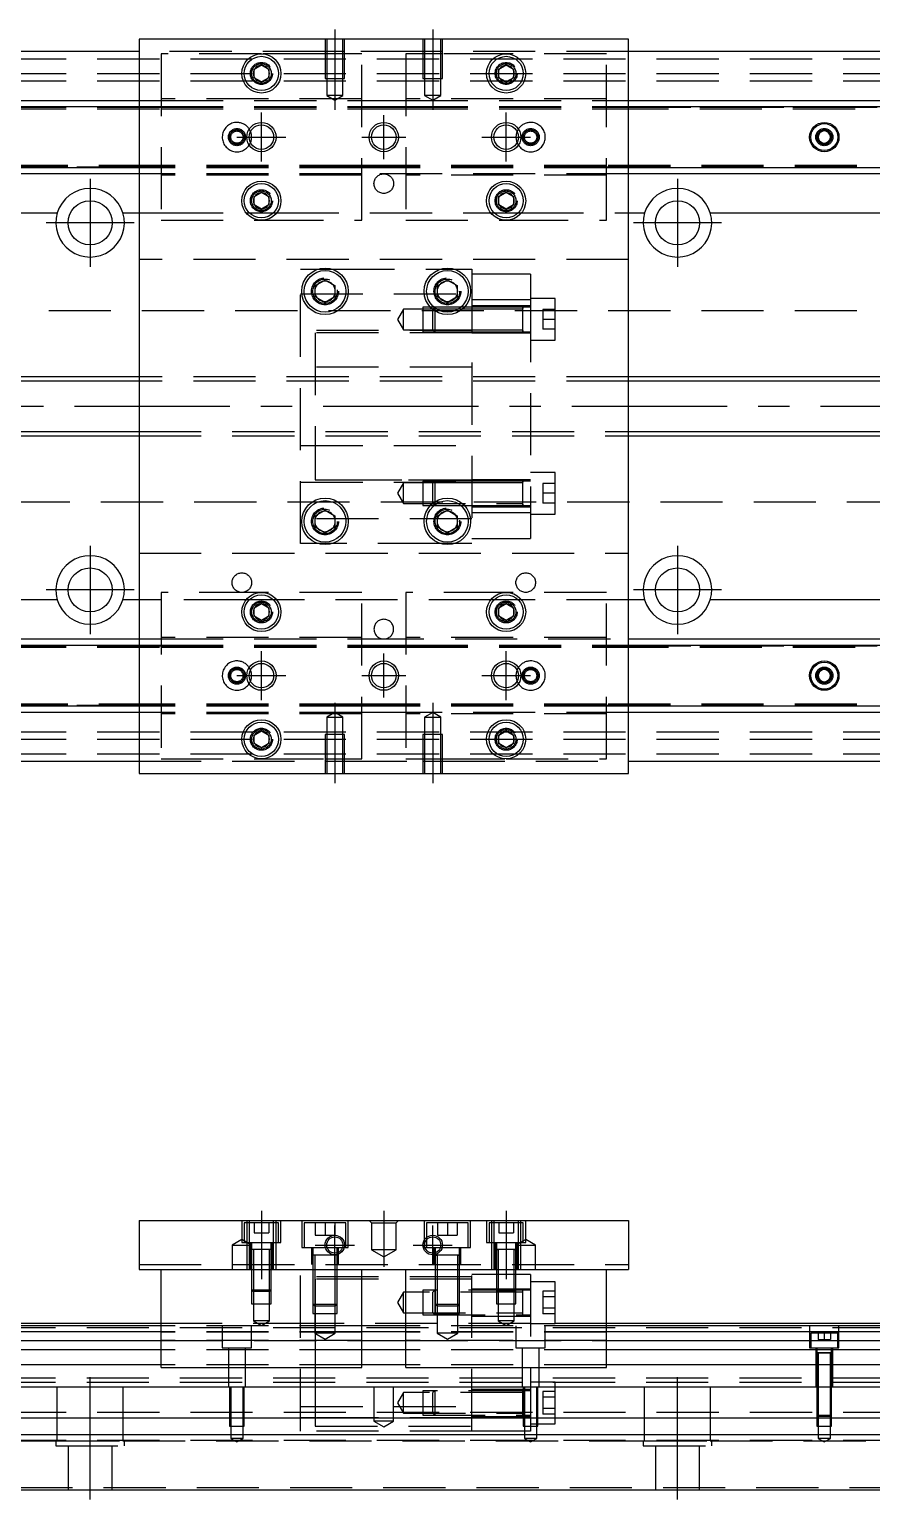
# Model space of a CAD drawing. Extents: x -10 to 656, y -262 to 77.
# Drawn here: x 157.6 to 329.7, y -223.3 to 77 of the extents above; entities that cross this region are included whole.
import ezdxf

# ---------------------------------------------------------------- set-up
doc = ezdxf.new("R2010")
doc.units = 0
doc.linetypes.add('CENTER', pattern=[50.8, 31.75, -6.35, 6.35, -6.35])
doc.linetypes.add('DASHED', pattern=[19.05, 12.7, -6.35])
doc.layers.get('0').update_dxf_attribs({"linetype": 'CONTINUOUS'})
doc.layers.add('CENTER', color=1, linetype='CENTER')

msp = doc.modelspace()

# ---------------------------------------------------------------- linework, layer by layer
at = {"color": 7, "linetype": 'CONTINUOUS'}
for p, q in [((180, 72.5), (0, 72.5)), ((280, 75), (180, 75)), ((180, 75), (180, -75)), ((280, -75), (280, 75)), ((460, 72.5), (280, 72.5)), ((203.5, 68.866026), (205, 69.73205)), ((205, 69.73205), (206.5, 68.866026)), ((253.5, 68.866026), (255, 69.73205)), ((255, 69.73205), (256.5, 68.866026)), ((203.5, 67.133974), (203.5, 68.866026)), ((205, 66.26795), (203.5, 67.133974)), ((206.5, 67.133974), (205, 66.26795)), ((206.5, 68.866026), (206.5, 67.133974)), ((253.5, 67.133974), (253.5, 68.866026)), ((255, 66.26795), (253.5, 67.133974)), ((256.5, 67.133974), (255, 66.26795)), ((256.5, 68.866026), (256.5, 67.133974)), ((0, 62.5), (180, 62.5)), ((0, 61.247728), (180, 61.247728)), ((280, 62.5), (460, 62.5)), ((280, 61.247728), (460, 61.247728)), ((318.75, 55.721688), (320, 56.443376)), ((318.75, 54.278312), (318.75, 55.721688)), ((320, 53.556624), (318.75, 54.278312)), ((320, 56.443376), (321.25, 55.721688)), ((321.25, 54.278312), (320, 53.556624)), ((321.25, 55.721688), (321.25, 54.278312)), ((180, 48.752272), (0, 48.752272)), ((460, 48.752272), (280, 48.752272)), ((180, 47.5), (0, 47.5)), ((460, 47.5), (280, 47.5)), ((203.5, 42.866026), (205, 43.73205)), ((203.5, 41.133974), (203.5, 42.866026)), ((205, 43.73205), (206.5, 42.866026)), ((206.5, 42.866026), (206.5, 41.133974)), ((253.5, 42.866026), (255, 43.73205)), ((253.5, 41.133974), (253.5, 42.866026)), ((255, 43.73205), (256.5, 42.866026)), ((256.5, 42.866026), (256.5, 41.133974)), ((56.708204, 39.5), (163.291796, 39.5)), ((176.708204, 39.5), (180, 39.5)), ((205, 40.26795), (203.5, 41.133974)), ((206.5, 41.133974), (205, 40.26795)), ((255, 40.26795), (253.5, 41.133974)), ((256.5, 41.133974), (255, 40.26795)), ((280, 39.5), (283.291796, 39.5)), ((296.708204, 39.5), (403.291796, 39.5)), ((216, 24.6547), (218, 25.809402)), ((216, 22.3453), (216, 24.6547)), ((218, 25.809402), (220, 24.6547)), ((220, 24.6547), (220, 22.3453)), ((241, 24.6547), (243, 25.809402)), ((241, 22.3453), (241, 24.6547)), ((243, 25.809402), (245, 24.6547)), ((245, 24.6547), (245, 22.3453)), ((218, 21.190598), (216, 22.3453)), ((220, 22.3453), (218, 21.190598)), ((243, 21.190598), (241, 22.3453)), ((245, 22.3453), (243, 21.190598)), ((180, 6), (60.5, 6)), ((410, 6), (280, 6)), ((60.5, -6), (180, -6)), ((280, -6), (410, -6)), ((216, -22.3453), (218, -21.190598)), ((216, -24.6547), (216, -22.3453)), ((218, -21.190598), (220, -22.3453)), ((220, -22.3453), (220, -24.6547)), ((241, -22.3453), (243, -21.190598)), ((241, -24.6547), (241, -22.3453)), ((243, -21.190598), (245, -22.3453)), ((245, -22.3453), (245, -24.6547)), ((218, -25.809402), (216, -24.6547)), ((220, -24.6547), (218, -25.809402)), ((243, -25.809402), (241, -24.6547)), ((245, -24.6547), (243, -25.809402)), ((163.291796, -39.5), (56.708204, -39.5)), ((180, -39.5), (176.708204, -39.5)), ((203.5, -41.133974), (205, -40.26795)), ((203.5, -42.866026), (203.5, -41.133974)), ((205, -40.26795), (206.5, -41.133974)), ((206.5, -41.133974), (206.5, -42.866026)), ((253.5, -41.133974), (255, -40.26795)), ((253.5, -42.866026), (253.5, -41.133974)), ((255, -40.26795), (256.5, -41.133974)), ((256.5, -41.133974), (256.5, -42.866026)), ((283.291796, -39.5), (280, -39.5)), ((403.291796, -39.5), (296.708204, -39.5)), ((205, -43.73205), (203.5, -42.866026)), ((206.5, -42.866026), (205, -43.73205)), ((255, -43.73205), (253.5, -42.866026)), ((256.5, -42.866026), (255, -43.73205)), ((0, -47.5), (180, -47.5)), ((280, -47.5), (460, -47.5)), ((0, -48.752272), (180, -48.752272)), ((280, -48.752272), (460, -48.752272)), ((318.75, -54.278312), (320, -53.556624)), ((320, -53.556624), (321.25, -54.278312)), ((318.75, -55.721688), (318.75, -54.278312)), ((320, -56.443376), (318.75, -55.721688)), ((321.25, -55.721688), (320, -56.443376)), ((321.25, -54.278312), (321.25, -55.721688)), ((180, -61.247728), (0, -61.247728)), ((180, -62.5), (0, -62.5)), ((460, -61.247728), (280, -61.247728)), ((460, -62.5), (280, -62.5)), ((203.5, -67.133974), (205, -66.26795)), ((203.5, -68.866026), (203.5, -67.133974)), ((205, -69.73205), (203.5, -68.866026)), ((205, -66.26795), (206.5, -67.133974)), ((206.5, -68.866026), (205, -69.73205)), ((206.5, -67.133974), (206.5, -68.866026)), ((253.5, -67.133974), (255, -66.26795)), ((253.5, -68.866026), (253.5, -67.133974)), ((255, -69.73205), (253.5, -68.866026)), ((255, -66.26795), (256.5, -67.133974)), ((256.5, -68.866026), (255, -69.73205)), ((256.5, -67.133974), (256.5, -68.866026)), ((0, -72.5), (180, -72.5)), ((180, -75), (280, -75)), ((280, -72.5), (460, -72.5)), ((180, -166.31), (180, -176.31)), ((180, -166.31), (280, -166.31)), ((280, -166.31), (280, -176.31)), ((180, -176.31), (280, -176.31)), ((184.5, -196.31), (184.5, -176.31)), ((225.5, -196.31), (225.5, -176.31)), ((234.5, -196.31), (234.5, -176.31)), ((275.5, -196.31), (275.5, -176.31)), ((184.5, -187.81), (0, -187.81)), ((184.5, -189.062272), (0, -189.062272)), ((184.5, -187.31), (60.5, -187.31)), ((234.5, -187.81), (225.5, -187.81)), ((234.5, -189.062272), (225.5, -189.062272)), ((410.005, -187.31), (275.5, -187.31)), ((460, -187.81), (275.5, -187.81)), ((460, -189.062272), (275.5, -189.062272)), ((0, -190.83668), (184.5, -190.83668)), ((225.5, -190.83668), (234.5, -190.83668)), ((275.5, -190.83668), (460, -190.83668)), ((184.5, -192.733076), (0, -192.733076)), ((234.5, -192.733076), (225.5, -192.733076)), ((460, -192.733076), (275.5, -192.733076)), ((184.5, -195.787372), (0, -195.787372)), ((184.5, -196.31), (225.5, -196.31)), ((234.5, -195.787372), (225.5, -195.787372)), ((234.5, -196.31), (275.5, -196.31)), ((460, -195.787372), (275.5, -195.787372)), ((0, -200.31), (460, -200.31)), ((0, -206.61), (460, -206.61)), ((0, -210.01), (460, -210.01)), ((0, -221.31), (460, -221.31))]:
    msp.add_line(p, q, dxfattribs=at)
at = {"color": 3, "linetype": 'DASHED'}
for p, q in [((218.000006, 72.5), (180, 72.5)), ((218.000006, 75), (218.000006, 67)), ((221.999994, 72.5), (218.000006, 72.5)), ((218.35, 75), (218.35, 67)), ((221.65, 67), (221.65, 75)), ((221.999994, 67), (221.999994, 75)), ((238.000006, 72.5), (221.999994, 72.5)), ((238.000006, 75), (238.000006, 67)), ((241.999994, 72.5), (238.000006, 72.5)), ((238.35, 75), (238.35, 67)), ((241.65, 67), (241.65, 75)), ((241.999994, 67), (241.999994, 75)), ((280, 72.5), (241.999994, 72.5)), ((0, 71), (460, 71)), ((205, 72), (184.5, 72)), ((184.5, 72), (184.5, 38)), ((218.000006, 72), (205, 72)), ((221.999994, 72), (218.000006, 72)), ((225.5, 72), (221.999994, 72)), ((225.5, 38), (225.5, 72)), ((238.000006, 72), (234.5, 72)), ((234.5, 72), (234.5, 38)), ((241.999994, 72), (238.000006, 72)), ((255, 72), (241.999994, 72)), ((275.5, 72), (255, 72)), ((275.5, 38), (275.5, 72)), ((0, 68), (460, 68)), ((0, 66.5), (460, 66.5)), ((206.973226, 68.326156), (207, 68)), ((218.000006, 67), (221.999994, 67)), ((218.35, 67), (218.35, 63.5)), ((221.65, 63.5), (221.65, 67)), ((238.000006, 67), (241.999994, 67)), ((238.35, 67), (238.35, 63.5)), ((241.65, 63.5), (241.65, 67)), ((253, 68), (253.023172, 68.30356)), ((221.65, 63.5), (218.35, 63.5)), ((218.35, 63.5), (220, 62.547372)), ((220, 62.547372), (221.65, 63.5)), ((241.65, 63.5), (238.35, 63.5)), ((238.35, 63.5), (240, 62.547372)), ((240, 62.547372), (241.65, 63.5)), ((0, 61.1147), (180, 61.1147)), ((0, 61.1), (184.5, 61.1)), ((0, 60.8), (184.5, 60.8)), ((180, 62.5), (184.5, 62.5)), ((180, 61.247728), (184.5, 61.247728)), ((180, 61.1147), (184.5, 61.1147)), ((225.5, 62.8), (184.5, 62.8)), ((184.5, 62.5), (225.5, 62.5)), ((184.5, 61.247728), (225.5, 61.247728)), ((184.5, 61.1147), (225.5, 61.1147)), ((184.5, 61.1), (225.5, 61.1)), ((184.5, 60.8), (225.5, 60.8)), ((225.5, 62.5), (234.5, 62.5)), ((225.5, 61.247728), (234.5, 61.247728)), ((225.5, 61.1147), (234.5, 61.1147)), ((225.5, 61.1), (234.5, 61.1)), ((225.5, 60.8), (234.5, 60.8)), ((275.5, 62.8), (234.5, 62.8)), ((234.5, 62.5), (280, 62.5)), ((234.5, 61.247728), (275.5, 61.247728)), ((234.5, 61.1147), (275.5, 61.1147)), ((234.5, 61.1), (275.5, 61.1)), ((234.5, 60.8), (275.5, 60.8)), ((275.5, 61.247728), (280, 61.247728)), ((275.5, 61.1147), (280, 61.1147)), ((275.5, 61.1), (460, 61.1)), ((275.5, 60.8), (460, 60.8)), ((280, 61.1147), (460, 61.1147)), ((321.477374, 55.25955), (321.5, 55)), ((184.5, 49.2), (0, 49.2)), ((184.5, 48.9), (0, 48.9)), ((180, 48.8853), (0, 48.8853)), ((184.5, 48.8853), (180, 48.8853)), ((184.5, 48.752272), (180, 48.752272)), ((225.5, 49.2), (184.5, 49.2)), ((225.5, 48.9), (184.5, 48.9)), ((225.5, 48.8853), (184.5, 48.8853)), ((225.5, 48.752272), (184.5, 48.752272)), ((234.5, 49.2), (225.5, 49.2)), ((234.5, 48.9), (225.5, 48.9)), ((234.5, 48.8853), (225.5, 48.8853)), ((234.5, 48.752272), (225.5, 48.752272)), ((275.5, 49.2), (234.5, 49.2)), ((275.5, 48.9), (234.5, 48.9)), ((275.5, 48.8853), (234.5, 48.8853)), ((275.5, 48.752272), (234.5, 48.752272)), ((460, 49.2), (275.5, 49.2)), ((460, 48.9), (275.5, 48.9)), ((280, 48.8853), (275.5, 48.8853)), ((280, 48.752272), (275.5, 48.752272)), ((460, 48.8853), (280, 48.8853)), ((184.5, 47.5), (180, 47.5)), ((225.5, 47.5), (184.5, 47.5)), ((225.5, 47.2), (184.5, 47.2)), ((280, 47.5), (225.5, 47.5)), ((275.5, 47.2), (234.5, 47.2)), ((203, 42), (203.030168, 42.346066)), ((253, 42), (253.030168, 42.346066)), ((180, 39.5), (184.5, 39.5)), ((184.5, 39.5), (201.877502, 39.5)), ((201.877502, 39.5), (202.55051, 39.5)), ((202.55051, 39.5), (207.44949, 39.5)), ((207.44949, 39.5), (208.122498, 39.5)), ((208.122498, 39.5), (251.877502, 39.5)), ((251.877502, 39.5), (252.55051, 39.5)), ((252.55051, 39.5), (257.44949, 39.5)), ((257.44949, 39.5), (258.122498, 39.5)), ((258.122498, 39.5), (280, 39.5)), ((184.5, 38), (205, 38)), ((205, 38), (225.5, 38)), ((234.5, 38), (255, 38)), ((255, 38), (275.5, 38)), ((280, 30), (180, 30)), ((213, 28), (216.47931, 28)), ((213, -28), (213, 28)), ((216.47931, 28), (219.52069, 28)), ((219.52069, 28), (241.47931, 28)), ((241.47931, 28), (244.52069, 28)), ((244.52069, 28), (248, 28)), ((248, 28), (248, -28)), ((260, 27), (248, 27)), ((260, 27), (260, 21.748564)), ((213, 23), (248, 23)), ((220.483582, 23.786038), (220.5, 23.5)), ((240.5, 23.5), (240.518502, 23.803588)), ((260, 21.748564), (248, 21.748564)), ((265, 22.00352), (260, 22.00352)), ((260, 21.748564), (260, -21.748564)), ((265, 13.50352), (265, 22.00352)), ((460, 19.5), (76.969694, 19.5)), ((234, 19.85352), (232.787564, 17.75352)), ((234, 15.65352), (234, 19.85352)), ((238, 19.85352), (234, 19.85352)), ((238, 20.253516), (238, 15.253526)), ((239.532604, 20.253516), (238, 20.253516)), ((240, 19.85352), (238, 19.85352)), ((240.25722, 20.253516), (239.532604, 20.253516)), ((240.33547, 20.18899), (240, 19.85352)), ((240, 19.81727), (240, 19.85352)), ((240.816954, 19.85352), (240, 19.85352)), ((240, 15.65352), (240, 19.81727)), ((240.4, 20.253518), (240.25722, 20.253516)), ((240.4, 20.25352), (240.33547, 20.18899)), ((240.4, 20.25352), (240.4, 20.13808)), ((245.742786, 20.25352), (240.4, 20.25352)), ((245.74278, 20.253516), (240.4, 20.253518)), ((240.4, 20.13808), (240.4, 19.524764)), ((240.4, 19.524764), (240.4, 15.25352)), ((245.183046, 19.85352), (240.816954, 19.85352)), ((246.04396, 19.85352), (245.183046, 19.85352)), ((246.467402, 20.25352), (245.742786, 20.25352)), ((248, 19.85352), (246.04396, 19.85352)), ((248, 20.253516), (246.467396, 20.253516)), ((248, 20.25352), (246.467402, 20.25352)), ((260, 20.50352), (248, 20.50352)), ((258.405, 20.25352), (248, 20.25352)), ((258.4, 19.85352), (248, 19.85352)), ((260, 20.25352), (258.395, 20.25352)), ((258.4, 15.253516), (258.4, 20.253526)), ((258.4, 19.85352), (258.4, 20.253526)), ((258.4, 15.253516), (258.4, 20.253526)), ((258.4, 19.996122), (258.4, 20.25352)), ((258.4, 20.25352), (258.4, 19.996072)), ((258.4, 15.51097), (258.4, 19.996122)), ((258.4, 15.65352), (258.4, 19.85352)), ((262.5, 19.75352), (262.5, 17.75352)), ((265, 19.75352), (262.5, 19.75352)), ((248, 15.5), (213, 15.5)), ((232.787564, 17.75352), (234, 15.65352)), ((234, 15.65352), (238, 15.65352)), ((238, 15.65352), (240, 15.65352)), ((238, 15.253526), (240.4, 15.253524)), ((240, 15.65352), (248, 15.65352)), ((240, 15.65352), (240.4, 15.25352)), ((240.4, 15.25352), (248, 15.25352)), ((248, 15.65352), (258.4, 15.65352)), ((248, 15.25352), (258.405, 15.25352)), ((258.395, 15.25352), (260, 15.25352)), ((258.4, 15.253516), (258.4, 15.65352)), ((258.4, 15.510988), (258.4, 15.25352)), ((258.4, 15.25352), (258.4, 15.51097)), ((262.5, 17.75352), (262.5, 15.75352)), ((265, 17.75352), (262.5, 17.75352)), ((265, 15.75352), (262.5, 15.75352)), ((216, 15), (216, -15)), ((248, 15), (216, 15)), ((248, 15.00352), (260, 15.00352)), ((260, 13.50352), (265, 13.50352)), ((248, 8), (213, 8)), ((280, 6), (180, 6)), ((280, 5.125), (180, 5.125)), ((180, -5.125), (280, -5.125)), ((180, -6), (280, -6)), ((213, -8), (248, -8)), ((216, -15), (248, -15)), ((221, -15), (248, -15)), ((260, -15.00352), (248, -15.00352)), ((265, -13.50352), (260, -13.50352)), ((265, -22.00352), (265, -13.50352)), ((213, -15.5), (248, -15.5)), ((234, -15.65352), (232.787564, -17.75352)), ((232.787564, -17.75352), (234, -19.85352)), ((234, -19.85352), (234, -15.65352)), ((238, -15.65352), (234, -15.65352)), ((238, -15.253526), (238, -20.253516)), ((240.399994, -15.253526), (238, -15.253526)), ((240, -15.65352), (238, -15.65352)), ((240.4, -15.25352), (240, -15.65352)), ((240, -19.85352), (240, -15.65352)), ((248, -15.65352), (240, -15.65352)), ((248, -15.253526), (240.399994, -15.253526)), ((240.4, -15.25352), (240.4, -19.524764)), ((248, -15.25352), (240.4, -15.25352)), ((258.405, -15.25352), (248, -15.25352)), ((258.4, -15.65352), (248, -15.65352)), ((260, -15.25352), (258.395, -15.25352)), ((258.4, -20.253526), (258.4, -15.253516)), ((258.4, -20.25267), (258.4, -15.253516)), ((258.4, -15.51092), (258.4, -15.25352)), ((258.4, -15.25352), (258.4, -15.51097)), ((258.4, -19.996072), (258.4, -15.51092)), ((262.5, -15.75352), (262.5, -17.75352)), ((265, -15.75352), (262.5, -15.75352)), ((262.5, -17.75352), (262.5, -19.75352)), ((265, -17.75352), (262.5, -17.75352)), ((76.969694, -19.5), (460, -19.5)), ((234, -19.85352), (258.4, -19.85352)), ((238, -20.253516), (239.532604, -20.253516)), ((239.532604, -20.253516), (240.25722, -20.253516)), ((240, -19.85352), (240.33547, -20.18899)), ((240.25722, -20.253516), (240.399994, -20.253516)), ((240.33547, -20.18899), (240.4, -20.25352)), ((240.4, -19.524764), (240.4, -20.13808)), ((240.4, -20.13808), (240.4, -20.25352)), ((240.4, -20.25352), (245.742786, -20.25352)), ((245.742786, -20.25352), (246.467402, -20.25352)), ((246.467396, -20.253516), (248, -20.253516)), ((246.467402, -20.25352), (248, -20.25352)), ((248, -20.25352), (258.405, -20.25352)), ((248, -20.50352), (260, -20.50352)), ((258.395, -20.25352), (260, -20.25352)), ((258.4, -19.996054), (258.4, -20.25352)), ((258.4, -20.25352), (258.4, -19.996072)), ((258.4, -20.253526), (258.4, -20.25267)), ((265, -19.75352), (262.5, -19.75352)), ((248, -23), (213, -23)), ((215.5, -23.5), (215.518502, -23.196412)), ((245.483582, -23.213962), (245.5, -23.5)), ((260, -21.748564), (248, -21.748564)), ((260, -21.748564), (248, -21.748564)), ((260, -21.748564), (260, -27)), ((260, -22.00352), (265, -22.00352)), ((248, -27), (260, -27)), ((180, -30), (280, -30)), ((216.47931, -28), (213, -28)), ((219.52069, -28), (216.47931, -28)), ((241.47931, -28), (219.52069, -28)), ((244.52069, -28), (241.47931, -28)), ((248, -28), (244.52069, -28)), ((184.5, -38), (184.5, -72)), ((205, -38), (184.5, -38)), ((225.5, -38), (205, -38)), ((225.5, -72), (225.5, -38)), ((255, -38), (234.5, -38)), ((234.5, -38), (234.5, -72)), ((275.5, -38), (255, -38)), ((275.5, -72), (275.5, -38)), ((184.5, -39.5), (180, -39.5)), ((201.877502, -39.5), (184.5, -39.5)), ((202.55051, -39.5), (201.877502, -39.5)), ((207.44949, -39.5), (202.55051, -39.5)), ((203, -42), (203.030168, -41.653934)), ((208.122498, -39.5), (207.44949, -39.5)), ((251.877502, -39.5), (208.122498, -39.5)), ((252.55051, -39.5), (251.877502, -39.5)), ((257.44949, -39.5), (252.55051, -39.5)), ((256.973226, -41.673844), (257, -42)), ((258.122498, -39.5), (257.44949, -39.5)), ((280, -39.5), (258.122498, -39.5)), ((180, -47.5), (184.5, -47.5)), ((225.5, -47.2), (184.5, -47.2)), ((184.5, -47.5), (225.5, -47.5)), ((225.5, -47.5), (280, -47.5)), ((275.5, -47.2), (234.5, -47.2)), ((0, -48.8853), (180, -48.8853)), ((0, -48.9), (184.5, -48.9)), ((0, -49.2), (184.5, -49.2)), ((180, -48.752272), (184.5, -48.752272)), ((180, -48.8853), (184.5, -48.8853)), ((184.5, -48.752272), (225.5, -48.752272)), ((184.5, -48.8853), (225.5, -48.8853)), ((184.5, -48.9), (225.5, -48.9)), ((184.5, -49.2), (225.5, -49.2)), ((225.5, -48.752272), (234.5, -48.752272)), ((225.5, -48.8853), (234.5, -48.8853)), ((225.5, -48.9), (234.5, -48.9)), ((225.5, -49.2), (234.5, -49.2)), ((234.5, -48.752272), (275.5, -48.752272)), ((234.5, -48.8853), (275.5, -48.8853)), ((234.5, -48.9), (275.5, -48.9)), ((234.5, -49.2), (275.5, -49.2)), ((275.5, -48.752272), (280, -48.752272)), ((275.5, -48.8853), (280, -48.8853)), ((275.5, -48.9), (460, -48.9)), ((275.5, -49.2), (460, -49.2)), ((280, -48.8853), (460, -48.8853)), ((318.5, -55), (318.52041, -54.75339)), ((184.5, -60.8), (0, -60.8)), ((184.5, -61.1), (0, -61.1)), ((180, -61.1147), (0, -61.1147)), ((184.5, -61.1147), (180, -61.1147)), ((184.5, -61.247728), (180, -61.247728)), ((184.5, -62.5), (180, -62.5)), ((225.5, -60.8), (184.5, -60.8)), ((225.5, -61.1), (184.5, -61.1)), ((225.5, -61.1147), (184.5, -61.1147)), ((225.5, -61.247728), (184.5, -61.247728)), ((225.5, -62.5), (184.5, -62.5)), ((225.5, -62.8), (184.5, -62.8)), ((220, -62.547372), (218.35, -63.5)), ((221.65, -63.5), (220, -62.547372)), ((234.5, -60.8), (225.5, -60.8)), ((234.5, -61.1), (225.5, -61.1)), ((234.5, -61.1147), (225.5, -61.1147)), ((234.5, -61.247728), (225.5, -61.247728)), ((234.5, -62.5), (225.5, -62.5)), ((275.5, -60.8), (234.5, -60.8)), ((275.5, -61.1), (234.5, -61.1)), ((275.5, -61.1147), (234.5, -61.1147)), ((275.5, -61.247728), (234.5, -61.247728)), ((280, -62.5), (234.5, -62.5)), ((275.5, -62.8), (234.5, -62.8)), ((240, -62.547372), (238.35, -63.5)), ((241.65, -63.5), (240, -62.547372)), ((460, -60.8), (275.5, -60.8)), ((460, -61.1), (275.5, -61.1)), ((280, -61.1147), (275.5, -61.1147)), ((280, -61.247728), (275.5, -61.247728)), ((460, -61.1147), (280, -61.1147)), ((218.35, -63.5), (220, -63.5)), ((218.35, -63.5), (218.35, -67)), ((220, -63.5), (221.65, -63.5)), ((221.65, -67), (221.65, -63.5)), ((238.35, -63.5), (240, -63.5)), ((238.35, -63.5), (238.35, -67)), ((240, -63.5), (241.65, -63.5)), ((241.65, -67), (241.65, -63.5)), ((0, -66.5), (460, -66.5)), ((0, -68), (460, -68)), ((203, -68), (203.023172, -67.69644)), ((221.999994, -67), (218.000006, -67)), ((218.000006, -67), (218.000006, -75)), ((218.35, -67), (218.35, -75)), ((221.65, -75), (221.65, -67)), ((221.999994, -75), (221.999994, -67)), ((241.999994, -67), (238.000006, -67)), ((238.000006, -67), (238.000006, -75)), ((238.35, -67), (238.35, -75)), ((241.65, -75), (241.65, -67)), ((241.999994, -75), (241.999994, -67)), ((256.973226, -67.673844), (257, -68)), ((0, -71), (460, -71)), ((184.5, -72), (205, -72)), ((205, -72), (218.000006, -72)), ((218.000006, -72), (221.999994, -72)), ((221.999994, -72), (225.5, -72)), ((234.5, -72), (238.000006, -72)), ((238.000006, -72), (241.999994, -72)), ((241.999994, -72), (255, -72)), ((255, -72), (275.5, -72)), ((180, -72.5), (218.000006, -72.5)), ((218.000006, -72.5), (221.999994, -72.5)), ((221.999994, -72.5), (238.000006, -72.5)), ((238.000006, -72.5), (241.999994, -72.5)), ((241.999994, -72.5), (280, -72.5)), ((201, -166.31), (201, -170.81)), ((208.5, -166.81), (201.5, -166.81)), ((201.5, -166.81), (201.5, -170.81)), ((202.000006, -166.31), (202.000006, -166.81)), ((202.000006, -166.81), (202.000006, -170.81)), ((202.5, -166.31), (202.5, -176.31)), ((203.5, -166.81), (203.5, -168.81)), ((205, -166.81), (205, -168.81)), ((206.5, -166.81), (206.5, -168.81)), ((207.5, -176.31), (207.5, -166.31)), ((207.999994, -166.81), (207.999994, -166.31)), ((207.999994, -170.81), (207.999994, -166.81)), ((208.5, -170.81), (208.5, -166.81)), ((209, -170.81), (209, -166.31)), ((213.25, -166.31), (213.25, -171.81)), ((222.25, -166.81), (213.75, -166.81)), ((213.75, -166.81), (213.75, -171.81)), ((216, -166.81), (216, -169.31)), ((218, -166.81), (218, -169.31)), ((220, -166.81), (220, -169.31)), ((222.25, -171.81), (222.25, -166.81)), ((222.75, -171.81), (222.75, -166.31)), ((227, -166.31), (227.5, -166.81)), ((227.5, -166.81), (227.5, -172.31)), ((227.5, -166.81), (232.5, -166.81)), ((232.5, -166.81), (233, -166.31)), ((232.5, -172.31), (232.5, -166.81)), ((238.25, -166.31), (238.25, -171.81)), ((247.25, -166.81), (238.75, -166.81)), ((238.75, -166.81), (238.75, -169.74875)), ((241, -166.81), (241, -169.31)), ((243, -166.81), (243, -169.31)), ((245, -166.81), (245, -169.31)), ((247.25, -171.81), (247.25, -166.81)), ((247.75, -171.81), (247.75, -166.31)), ((251, -166.31), (251, -170.81)), ((258.5, -166.81), (251.5, -166.81)), ((251.5, -166.81), (251.5, -170.81)), ((252.000006, -166.31), (252.000006, -166.81)), ((252.000006, -166.81), (252.000006, -170.81)), ((252.5, -166.31), (252.5, -176.31)), ((253.5, -166.81), (253.5, -168.81)), ((255, -166.81), (255, -168.81)), ((256.5, -166.81), (256.5, -168.81)), ((257.5, -176.31), (257.5, -166.31)), ((257.999994, -166.81), (257.999994, -166.31)), ((257.999994, -170.81), (257.999994, -166.81)), ((258.5, -170.81), (258.5, -166.81)), ((259, -170.81), (259, -166.31)), ((201, -170.1553), (199, -171.31)), ((203, -171.31), (201, -170.1553)), ((201, -170.81), (209, -170.81)), ((202.000006, -170.81), (202.000006, -176.31)), ((202.75, -170.81), (202.75, -176.31)), ((203, -170.81), (203, -180.46)), ((203.5, -168.81), (205, -168.81)), ((205, -168.81), (206.5, -168.81)), ((207, -180.46), (207, -170.81)), ((207.25, -176.31), (207.25, -170.81)), ((207.999994, -176.31), (207.999994, -170.81)), ((216, -169.31), (218, -169.31)), ((218, -169.31), (220, -169.31)), ((238.75, -169.74875), (238.75, -170.232968)), ((238.75, -170.232968), (238.75, -171.81)), ((241, -169.31), (243, -169.31)), ((243, -169.31), (245, -169.31)), ((251, -170.81), (259, -170.81)), ((252.000006, -170.81), (252.000006, -176.31)), ((252.75, -170.81), (252.75, -176.31)), ((253, -170.81), (253, -180.46)), ((253.5, -168.81), (255, -168.81)), ((255, -168.81), (256.5, -168.81)), ((259, -170.1553), (257, -171.31)), ((257, -180.46), (257, -170.81)), ((257.25, -176.31), (257.25, -170.81)), ((257.999994, -176.31), (257.999994, -170.81)), ((261, -171.31), (259, -170.1553)), ((199, -171.31), (203, -171.31)), ((199, -171.31), (199, -176.31)), ((207.000006, -172.21), (202.999994, -172.21)), ((207.000006, -172.21), (202.999994, -172.21)), ((203, -171.31), (203, -176.31)), ((203, -172.205), (203, -172.21)), ((203.216708, -172.21), (203, -172.21)), ((203, -172.21), (203, -172.215)), ((206.783332, -172.21), (203.216708, -172.21)), ((203.35, -172.21), (203.35, -176.31)), ((206.65, -176.31), (206.65, -172.21)), ((207, -172.21), (206.783332, -172.21)), ((207, -172.21), (207, -172.205)), ((207, -172.215), (207, -172.21)), ((213.25, -171.81), (222.75, -171.81)), ((215.25, -171.81), (215.25, -175.31)), ((220.500006, -173.41), (215.499994, -173.41)), ((215.5, -171.81), (215.5, -173.41)), ((215.5, -173.405), (215.5, -173.41)), ((215.757468, -173.41), (215.5, -173.41)), ((215.5, -173.41), (215.5, -173.415)), ((215.5, -173.41), (215.5, -175.31)), ((220.013852, -173.41), (215.757468, -173.41)), ((215.9, -173.41), (215.9, -175.31)), ((220.242552, -173.41), (220.013852, -173.41)), ((220.1, -175.31), (220.1, -173.41)), ((220.5, -173.41), (220.242552, -173.41)), ((220.5, -172.882418), (220.5, -171.81)), ((220.5, -173.246492), (220.5, -172.882418)), ((220.5, -173.41), (220.5, -173.246492)), ((220.5, -173.41), (220.5, -173.405)), ((220.5, -173.415), (220.5, -173.41)), ((220.5, -175.31), (220.5, -173.41)), ((220.75, -175.31), (220.75, -171.81)), ((227.5, -172.31), (230, -173.753376)), ((232.5, -172.31), (227.5, -172.31)), ((230, -173.753376), (232.5, -172.31)), ((238.25, -171.81), (247.75, -171.81)), ((240.25, -171.81), (240.25, -175.31)), ((245.500006, -173.41), (240.499994, -173.41)), ((245.500006, -173.41), (240.499994, -173.41)), ((245.500006, -173.41), (240.499994, -173.41)), ((240.5, -171.81), (240.5, -172.882418)), ((240.5, -172.882418), (240.5, -173.246492)), ((240.5, -173.246492), (240.5, -173.41)), ((240.5, -173.405), (240.5, -173.41)), ((240.5, -173.41), (240.757448, -173.41)), ((240.757468, -173.41), (240.5, -173.41)), ((240.5, -173.41), (240.5, -173.415)), ((240.5, -173.41), (240.5, -175.31)), ((245.242552, -173.41), (240.757468, -173.41)), ((240.9, -173.41), (240.9, -175.31)), ((245.1, -175.31), (245.1, -173.41)), ((245.5, -173.41), (245.242552, -173.41)), ((245.242602, -173.41), (245.5, -173.41)), ((245.5, -173.41), (245.5, -171.81)), ((245.5, -173.41), (245.5, -173.405)), ((245.5, -173.415), (245.5, -173.41)), ((245.5, -175.31), (245.5, -173.41)), ((245.75, -175.31), (245.75, -171.81)), ((257.000006, -172.21), (252.999994, -172.21)), ((257.000006, -172.21), (252.999994, -172.21)), ((257.000006, -172.21), (252.999994, -172.21)), ((253, -172.205), (253, -172.21)), ((253, -172.21), (253.216462, -172.21)), ((253.216708, -172.21), (253, -172.21)), ((253, -172.21), (253, -172.215)), ((256.783332, -172.21), (253.216708, -172.21)), ((253.35, -172.21), (253.35, -176.31)), ((256.65, -176.31), (256.65, -172.21)), ((257, -172.21), (256.783332, -172.21)), ((256.783538, -172.21), (257, -172.21)), ((257, -171.31), (261, -171.31)), ((257, -176.31), (257, -171.31)), ((257, -172.21), (257, -172.205)), ((257, -172.215), (257, -172.21)), ((261, -176.31), (261, -171.31)), ((180, -175.31), (280, -175.31)), ((203.000006, -176.31), (203.000002, -180.46)), ((203.35, -176.31), (203.35, -180.81)), ((206.65, -180.81), (206.65, -176.31)), ((206.999998, -180.46), (206.999994, -176.31)), ((213, -209.31), (213, -175.31)), ((215.5, -175.31), (215.5, -176.31)), ((215.5, -176.31), (215.5, -183.41)), ((215.500006, -175.31), (215.500006, -176.31)), ((215.500006, -176.31), (215.500006, -183.410006)), ((215.9, -175.31), (215.9, -176.31)), ((215.9, -176.31), (215.9, -183.81)), ((220.1, -176.31), (220.1, -175.31)), ((220.1, -183.81), (220.1, -176.31)), ((220.499994, -176.31), (220.499994, -175.31)), ((220.499994, -183.410006), (220.499994, -176.31)), ((220.5, -176.31), (220.5, -175.31)), ((220.5, -183.41), (220.5, -176.31)), ((240.5, -175.31), (240.5, -183.41)), ((240.500006, -175.31), (240.500006, -183.41)), ((240.9, -175.31), (240.9, -183.81)), ((245.1, -176.31), (245.1, -175.31)), ((245.1, -183.81), (245.1, -176.31)), ((245.499994, -176.31), (245.499994, -175.31)), ((245.499994, -183.410006), (245.499994, -176.31)), ((245.5, -176.31), (245.5, -175.31)), ((245.5, -183.41), (245.5, -176.31)), ((248, -209.31), (248, -175.31)), ((253.35, -176.31), (253.35, -180.81)), ((256.65, -180.81), (256.65, -176.31)), ((256.999998, -180.46), (256.999994, -176.31)), ((248, -177.81), (213, -177.81)), ((216, -178.31), (216, -183.81)), ((248, -178.31), (216, -178.31)), ((260, -177.31), (248, -177.31)), ((260, -177.31), (260, -209.31)), ((265, -178.81), (260, -178.81)), ((265, -187.31), (265, -178.81)), ((203, -180.46), (207, -180.46)), ((203, -180.46), (203.35, -180.81)), ((203.000002, -180.46), (203.000006, -183.31)), ((206.65, -180.81), (203.35, -180.81)), ((203.35, -180.81), (203.35, -183.31)), ((206.65, -180.81), (207, -180.46)), ((206.65, -183.31), (206.65, -180.81)), ((206.999994, -183.31), (206.999998, -180.46)), ((234, -180.96), (232.787564, -183.06)), ((232.787564, -183.06), (234, -185.16)), ((234, -185.16), (234, -180.96)), ((258.4, -180.96), (234, -180.96)), ((260, -180.56), (238, -180.560004)), ((238, -180.560004), (238, -185.559994)), ((240.4, -180.560003), (240.4, -185.559995)), ((260, -180.31), (248, -180.31)), ((253, -180.46), (257, -180.46)), ((253, -180.46), (253.35, -180.81)), ((253.000002, -180.46), (253.000006, -183.31)), ((256.999994, -180.96), (253.000006, -180.96)), ((256.65, -180.81), (253.35, -180.81)), ((253.35, -180.81), (253.35, -183.31)), ((256.65, -180.81), (257, -180.46)), ((256.65, -183.31), (256.65, -180.81)), ((256.999994, -183.31), (256.999998, -180.46)), ((258.4, -185.56), (258.4, -180.56)), ((262.5, -180.750598), (262.5, -185.369402)), ((265, -180.750598), (262.5, -180.750598)), ((265, -181.9053), (262.5, -181.9053)), ((203.000006, -183.31), (206.999994, -183.31)), ((203.35, -183.31), (203.35, -186.81)), ((206.65, -186.81), (206.65, -183.31)), ((215.5, -183.41), (220.5, -183.41)), ((215.5, -183.41), (215.9, -183.81)), ((215.500006, -183.410006), (215.500006, -185.31)), ((215.500006, -185.31), (220.499994, -185.31)), ((220.1, -183.81), (215.9, -183.81)), ((215.9, -183.81), (215.9, -185.31)), ((215.9, -185.31), (215.9, -189.31)), ((216, -183.81), (216, -196.31)), ((220.1, -183.81), (220.5, -183.41)), ((220.1, -185.31), (220.1, -183.81)), ((220.1, -189.31), (220.1, -185.31)), ((220.499994, -185.31), (220.499994, -183.410006)), ((234, -185.16), (258.4, -185.16)), ((238, -185.559994), (260, -185.56)), ((240.5, -183.41), (245.5, -183.41)), ((240.5, -183.41), (240.9, -183.81)), ((240.500006, -183.41), (240.500006, -185.31)), ((240.500006, -185.31), (245.499994, -185.31)), ((245.1, -183.81), (240.9, -183.81)), ((240.9, -183.81), (240.9, -185.31)), ((240.9, -185.31), (240.9, -189.31)), ((245.1, -183.81), (245.5, -183.41)), ((245.1, -185.31), (245.1, -183.81)), ((245.1, -189.31), (245.1, -185.31)), ((245.499994, -185.31), (245.499994, -183.410006)), ((248, -185.81), (260, -185.81)), ((253.000006, -183.31), (256.999994, -183.31)), ((253.35, -183.31), (253.35, -186.81)), ((256.65, -186.81), (256.65, -183.31)), ((265, -184.2147), (262.5, -184.2147)), ((265, -185.369402), (262.5, -185.369402)), ((55, -188.185), (410, -188.185)), ((216, -187.31), (184.5, -187.31)), ((225.5, -187.81), (184.5, -187.81)), ((225.5, -189.062272), (184.5, -189.062272)), ((225.5, -189.107056), (184.5, -189.107056)), ((197, -187.81), (197, -192.31)), ((203, -192.31), (203, -187.81)), ((206.65, -186.81), (203.35, -186.81)), ((203.35, -186.81), (205, -187.762628)), ((205, -187.762628), (206.65, -186.81)), ((260, -187.31), (216, -187.31)), ((275.5, -187.81), (234.5, -187.81)), ((275.5, -189.062272), (234.5, -189.062272)), ((275.5, -189.107056), (234.5, -189.107056)), ((256.65, -186.81), (253.35, -186.81)), ((253.35, -186.81), (255, -187.762628)), ((255, -187.762628), (256.65, -186.81)), ((257, -187.81), (257, -192.31)), ((260, -187.31), (265, -187.31)), ((260, -187.31), (265, -187.31)), ((263, -192.31), (263, -187.81)), ((275.5, -187.31), (265, -187.31)), ((317, -187.81), (317, -192.31)), ((323, -192.31), (323, -187.81)), ((225.5, -190.81), (184.5, -190.81)), ((184.5, -190.83668), (225.5, -190.83668)), ((220.1, -189.31), (215.9, -189.31)), ((215.9, -189.31), (218, -190.522436)), ((218, -190.522436), (220.1, -189.31)), ((275.5, -190.81), (234.5, -190.81)), ((234.5, -190.83668), (275.5, -190.83668)), ((245.1, -189.31), (240.9, -189.31)), ((240.9, -189.31), (243, -190.522436)), ((243, -190.522436), (245.1, -189.31)), ((322.75, -189.31), (317.25, -189.31)), ((317.25, -189.31), (317.25, -192.31)), ((318.75, -189.31), (318.75, -190.61)), ((318.75, -190.61), (320, -190.61)), ((320, -189.31), (320, -190.61)), ((320, -190.61), (321.25, -190.61)), ((321.25, -189.31), (321.25, -190.61)), ((322.75, -192.31), (322.75, -189.31)), ((225.5, -192.733076), (184.5, -192.733076)), ((197, -192.31), (203, -192.31)), ((198.25, -192.31), (198.25, -200.31)), ((201.75, -200.31), (201.75, -192.31)), ((275.5, -192.733076), (234.5, -192.733076)), ((257, -192.31), (263, -192.31)), ((258.25, -192.31), (258.25, -200.31)), ((261.75, -200.31), (261.75, -192.31)), ((317, -192.31), (323, -192.31)), ((318.25, -192.31), (318.25, -200.31)), ((321.500006, -193.31), (318.499994, -193.31)), ((319.998804, -193.31), (318.499994, -193.31)), ((318.5, -192.31), (318.5, -193.31)), ((318.5, -193.305), (318.5, -193.31)), ((318.5, -193.31), (318.62467, -193.31)), ((318.624678, -193.31), (318.5, -193.31)), ((318.5, -193.31), (318.5, -193.315)), ((318.5, -193.31), (318.5, -200.31)), ((318.62467, -193.31), (321.375392, -193.31)), ((319.998804, -193.31), (318.624678, -193.31)), ((318.75, -193.31), (318.75, -200.31)), ((321.500006, -193.31), (319.998804, -193.31)), ((321.37533, -193.31), (319.998804, -193.31)), ((321.25, -200.31), (321.25, -193.31)), ((321.5, -193.31), (321.37533, -193.31)), ((321.375392, -193.31), (321.5, -193.31)), ((321.5, -193.31), (321.5, -192.31)), ((321.5, -193.31), (321.5, -193.305)), ((321.5, -193.315), (321.5, -193.31)), ((321.5, -200.31), (321.5, -193.31)), ((321.75, -200.31), (321.75, -192.31)), ((225.5, -195.787372), (184.5, -195.787372)), ((225.5, -195.81), (184.5, -195.81)), ((216, -196.31), (216, -200.31)), ((275.5, -195.787372), (234.5, -195.787372)), ((275.5, -195.81), (234.5, -195.81)), ((260, -196.31), (260, -200.31)), ((55, -198.435), (410, -198.435)), ((55, -199.31), (410, -199.31)), ((163.291796, -211.31), (163.291796, -200.31)), ((176.708204, -200.31), (176.708204, -211.31)), ((198.500006, -200.31), (198.500006, -206.61)), ((198.75, -200.31), (198.75, -208.31)), ((201.25, -208.31), (201.25, -200.31)), ((201.499994, -206.61), (201.499994, -200.31)), ((216, -200.31), (216, -206.61)), ((228, -200.31), (228, -207.31)), ((232, -207.31), (232, -200.31)), ((260, -201.06), (238, -201.060004)), ((238, -201.060004), (238, -206.059994)), ((240.4, -201.060003), (240.4, -206.059995)), ((260, -200.81), (248, -200.81)), ((258.4, -206.06), (258.4, -201.06)), ((258.500006, -200.31), (258.500006, -206.61)), ((258.75, -200.31), (258.75, -208.31)), ((265, -199.31), (260, -199.31)), ((260, -200.31), (260, -206.61)), ((261.25, -208.31), (261.25, -200.31)), ((261.499994, -206.61), (261.499994, -200.31)), ((265, -207.81), (265, -199.31)), ((283.291796, -211.31), (283.291796, -200.31)), ((296.708204, -200.31), (296.708204, -211.31)), ((318.5, -200.31), (318.5, -206.06)), ((318.500006, -200.31), (318.500002, -206.06)), ((318.75, -200.31), (318.75, -206.31)), ((321.25, -206.31), (321.25, -200.31)), ((321.499998, -206.06), (321.499994, -200.31)), ((321.5, -206.06), (321.5, -200.31)), ((234, -201.46), (232.787564, -203.56)), ((232.787564, -203.56), (234, -205.66)), ((234, -205.66), (234, -201.46)), ((258.4, -201.46), (234, -201.46)), ((262.5, -201.250598), (262.5, -205.869402)), ((265, -201.250598), (262.5, -201.250598)), ((265, -202.4053), (262.5, -202.4053)), ((0, -205.46), (460, -205.46)), ((198.500006, -206.61), (198.500006, -208.31)), ((201.499994, -208.31), (201.499994, -206.61)), ((213, -204.31), (248, -204.31)), ((213, -206.585918), (248, -206.585918)), ((216, -206.585918), (213, -206.585918)), ((248, -206.585918), (216, -206.585918)), ((216, -206.61), (216, -208.31)), ((234, -205.66), (258.4, -205.66)), ((238, -206.059994), (260, -206.06)), ((248, -206.31), (260, -206.31)), ((258.500006, -206.61), (258.500006, -208.31)), ((260, -206.61), (260, -208.31)), ((261.499994, -208.31), (261.499994, -206.61)), ((265, -204.7147), (262.5, -204.7147)), ((265, -205.869402), (262.5, -205.869402)), ((318.5, -206.06), (321.5, -206.06)), ((318.5, -206.06), (318.75, -206.31)), ((318.500002, -206.06), (318.500006, -206.61)), ((318.500006, -206.61), (318.500006, -208.31)), ((321.25, -206.31), (318.75, -206.31)), ((318.75, -206.31), (318.75, -208.31)), ((321.25, -206.31), (321.5, -206.06)), ((321.25, -208.31), (321.25, -206.31)), ((321.499994, -206.61), (321.499998, -206.06)), ((321.499994, -208.31), (321.499994, -206.61)), ((198.500006, -208.31), (201.499994, -208.31)), ((198.75, -208.31), (198.75, -210.81)), ((201.25, -210.81), (201.25, -208.31)), ((248, -209.31), (213, -209.31)), ((216, -208.31), (248, -208.31)), ((232, -207.31), (228, -207.31)), ((228, -207.31), (230, -208.4647)), ((230, -208.4647), (232, -207.31)), ((260, -209.31), (248, -209.31)), ((260, -209.31), (248, -209.31)), ((258.500006, -208.31), (261.499994, -208.31)), ((258.75, -208.31), (258.75, -210.81)), ((260, -207.81), (265, -207.81)), ((260, -208.31), (260, -209.31)), ((261.25, -210.81), (261.25, -208.31)), ((318.500006, -208.31), (321.499994, -208.31)), ((318.75, -208.31), (318.75, -210.81)), ((321.25, -210.81), (321.25, -208.31)), ((0, -211.16), (460, -211.16)), ((56.708204, -211.31), (163.291796, -211.31)), ((163, -211.31), (163, -212.31)), ((163, -212.31), (177, -212.31)), ((163.291796, -211.31), (176.708204, -211.31)), ((165.5, -212.31), (165.5, -221.31)), ((174.5, -221.31), (174.5, -212.31)), ((176.708204, -211.31), (283.291796, -211.31)), ((177, -212.31), (177, -211.31)), ((201.25, -210.81), (198.75, -210.81)), ((198.75, -210.81), (200, -211.531688)), ((200, -211.531688), (201.25, -210.81)), ((261.25, -210.81), (258.75, -210.81)), ((258.75, -210.81), (260, -211.531688)), ((260, -211.531688), (261.25, -210.81)), ((283, -211.31), (283, -212.31)), ((283, -212.31), (297, -212.31)), ((283.291796, -211.31), (296.708204, -211.31)), ((285.5, -212.31), (285.5, -221.31)), ((294.5, -221.31), (294.5, -212.31)), ((296.708204, -211.31), (403.291796, -211.31)), ((297, -212.31), (297, -211.31)), ((321.25, -210.81), (318.75, -210.81)), ((318.75, -210.81), (320, -211.531688)), ((320, -211.531688), (321.25, -210.81)), ((77.499994, -220.81), (460, -220.81))]:
    msp.add_line(p, q, dxfattribs=at)
at = {"color": 3, "linetype": 'CONTINUOUS'}
for p, q in [((180, 5.125), (60.5, 5.125)), ((410, 5.125), (280, 5.125)), ((60.5, -5.125), (180, -5.125)), ((280, -5.125), (410, -5.125)), ((240.4, -180.560003), (240.000003, -180.96)), ((240.000005, -185.16), (240.000005, -180.96)), ((240.4, -185.559995), (240.000005, -185.16)), ((240.4, -201.060003), (240.000003, -201.46)), ((240.000005, -205.66), (240.000005, -201.46)), ((240.4, -206.059995), (240.000005, -205.66))]:
    msp.add_line(p, q, dxfattribs=at)
at = {"color": 7, "linetype": 'CONTINUOUS'}
for centre, radius in [((205, 68), 4), ((205, 68), 3.5), ((255, 68), 4), ((255, 68), 3.5), ((205, 55), 2.5), ((230, 55), 3), ((230, 55), 2.5), ((255, 55), 2.5), ((320, 55), 3), ((320, 55), 2.75), ((205, 42), 4), ((205, 42), 3.5), ((255, 42), 4), ((255, 42), 3.5), ((170, 37.5), 4.5), ((290, 37.5), 4.5), ((218, 23.5), 4.75), ((218, 23.5), 4.25), ((243, 23.5), 4.75), ((243, 23.5), 4.25), ((218, -23.5), 4.75), ((218, -23.5), 4.25), ((243, -23.5), 4.75), ((243, -23.5), 4.25), ((170, -37.5), 4.5), ((290, -37.5), 4.5), ((205, -42), 4), ((205, -42), 3.5), ((255, -42), 4), ((255, -42), 3.5), ((205, -55), 2.5), ((230, -55), 3), ((230, -55), 2.5), ((255, -55), 2.5), ((320, -55), 3), ((320, -55), 2.75), ((205, -68), 4), ((205, -68), 3.5), ((255, -68), 4), ((255, -68), 3.5), ((220, -171.31), 1.65), ((240, -171.31), 1.65)]:
    msp.add_circle(centre, radius, dxfattribs=at)
at = {"color": 3, "linetype": 'DASHED'}
for centre, radius in [((205, 68), 2.25), ((205, 68), 2), ((255, 68), 2.25), ((255, 68), 2), ((200, 55), 1.75), ((200, 55), 1.5), ((200, 55), 1.25), ((260, 55), 1.75), ((260, 55), 1.5), ((260, 55), 1.25), ((320, 55), 1.75), ((320, 55), 1.5), ((230, 45.5), 2), ((205, 42), 2.25), ((205, 42), 2), ((255, 42), 2.25), ((255, 42), 2), ((218, 23.5), 2.75), ((218, 23.5), 2.5), ((243, 23.5), 2.75), ((243, 23.5), 2.5), ((218, -23.5), 2.75), ((218, -23.5), 2.5), ((243, -23.5), 2.75), ((243, -23.5), 2.5), ((201, -36), 2), ((259, -36), 2), ((205, -42), 2.25), ((205, -42), 2), ((255, -42), 2.25), ((255, -42), 2), ((200, -55), 1.75), ((200, -55), 1.5), ((200, -55), 1.25), ((260, -55), 1.75), ((260, -55), 1.5), ((260, -55), 1.25), ((320, -55), 1.75), ((320, -55), 1.5), ((205, -68), 2.25), ((205, -68), 2), ((255, -68), 2.25), ((255, -68), 2)]:
    msp.add_circle(centre, radius, dxfattribs=at)
at = {"color": 3, "linetype": 'CONTINUOUS'}
for centre, radius in [((205, 55), 3), ((255, 55), 3), ((205, -55), 3), ((255, -55), 3), ((220, -171.31), 2), ((240, -171.31), 2)]:
    msp.add_circle(centre, radius, dxfattribs=at)
at = {"color": 7, "linetype": 'CONTINUOUS'}
for centre, radius, start, end in [((205, 68), 1.65, 95.380023, 144.619977), ((205, 68), 1.65, 84.619977, 95.380023), ((205, 68), 1.65, 35.380023, 84.619977), ((255, 68), 1.65, 95.380023, 144.619977), ((255, 68), 1.65, 84.619977, 95.380023), ((255, 68), 1.65, 35.380023, 84.619977), ((205, 68), 1.65, 155.380023, 180), ((205, 68), 1.65, 180, 204.619977), ((205, 68), 1.65, 144.619977, 155.380023), ((205, 68), 1.65, 204.619977, 215.380023), ((205, 68), 1.65, 215.380023, 264.619977), ((205, 68), 1.65, 264.619977, 275.380023), ((205, 68), 1.65, 275.380023, 324.619977), ((205, 68), 1.65, 24.619977, 35.380023), ((205, 68), 1.65, 324.619977, 335.380023), ((205, 68), 1.65, 335.380023, 24.619977), ((255, 68), 1.65, 155.380023, 180), ((255, 68), 1.65, 180, 204.619977), ((255, 68), 1.65, 144.619977, 155.380023), ((255, 68), 1.65, 204.619977, 215.380023), ((255, 68), 1.65, 215.380023, 264.619977), ((255, 68), 1.65, 264.619977, 275.380023), ((255, 68), 1.65, 275.380023, 324.619977), ((255, 68), 1.65, 24.619977, 35.380023), ((255, 68), 1.65, 324.619977, 335.380023), ((255, 68), 1.65, 335.380023, 24.619977), ((320, 55), 1.25, 120, 180), ((320, 55), 1.25, 180, 240), ((320, 55), 1.25, 60, 120), ((320, 55), 1.25, 0, 60), ((320, 55), 1.25, 300, 0), ((320, 55), 1.25, 240, 300), ((170, 37.5), 7, 16.60155, 163.39845), ((205, 42), 1.65, 155.380023, 180), ((205, 42), 1.65, 144.619977, 155.380023), ((205, 42), 1.65, 95.380023, 144.619977), ((205, 42), 1.65, 84.619977, 95.380023), ((205, 42), 1.65, 35.380023, 84.619977), ((205, 42), 1.65, 24.619977, 35.380023), ((205, 42), 1.65, 335.380023, 24.619977), ((255, 42), 1.65, 155.380023, 180), ((255, 42), 1.65, 144.619977, 155.380023), ((255, 42), 1.65, 95.380023, 144.619977), ((255, 42), 1.65, 84.619977, 95.380023), ((255, 42), 1.65, 35.380023, 84.619977), ((255, 42), 1.65, 24.619977, 35.380023), ((255, 42), 1.65, 335.380023, 24.619977), ((290, 37.5), 7, 16.60155, 163.39845), ((170, 37.5), 7, 163.39845, 16.60155), ((205, 42), 1.65, 180, 204.619977), ((205, 42), 1.65, 204.619977, 215.380023), ((205, 42), 1.65, 215.380023, 264.619977), ((205, 42), 1.65, 264.619977, 275.380023), ((205, 42), 1.65, 275.380023, 324.619977), ((205, 42), 1.65, 324.619977, 335.380023), ((255, 42), 1.65, 180, 204.619977), ((255, 42), 1.65, 204.619977, 215.380023), ((255, 42), 1.65, 215.380023, 264.619977), ((255, 42), 1.65, 264.619977, 275.380023), ((255, 42), 1.65, 275.380023, 324.619977), ((255, 42), 1.65, 324.619977, 335.380023), ((290, 37.5), 7, 163.39845, 16.60155), ((218, 23.5), 2.1, 162.24721, 180), ((218, 23.5), 2.1, 137.75279, 162.24721), ((218, 23.5), 2.1, 102.24721, 137.75279), ((218, 23.5), 2.1, 77.75279, 102.24721), ((218, 23.5), 2.1, 42.24721, 77.75279), ((218, 23.5), 2.1, 17.75279, 42.24721), ((218, 23.5), 2.1, 342.24721, 17.75279), ((243, 23.5), 2.1, 162.24721, 180), ((243, 23.5), 2.1, 137.75279, 162.24721), ((243, 23.5), 2.1, 102.24721, 137.75279), ((243, 23.5), 2.1, 77.75279, 102.24721), ((243, 23.5), 2.1, 42.24721, 77.75279), ((243, 23.5), 2.1, 17.75279, 42.24721), ((243, 23.5), 2.1, 342.24721, 17.75279), ((218, 23.5), 2.1, 180, 197.75279), ((218, 23.5), 2.1, 197.75279, 222.24721), ((218, 23.5), 2.1, 222.24721, 257.75279), ((218, 23.5), 2.1, 257.75279, 282.24721), ((218, 23.5), 2.1, 282.24721, 317.75279), ((218, 23.5), 2.1, 317.75279, 342.24721), ((243, 23.5), 2.1, 180, 197.75279), ((243, 23.5), 2.1, 197.75279, 222.24721), ((243, 23.5), 2.1, 222.24721, 257.75279), ((243, 23.5), 2.1, 257.75279, 282.24721), ((243, 23.5), 2.1, 282.24721, 317.75279), ((243, 23.5), 2.1, 317.75279, 342.24721), ((218, -23.5), 2.1, 162.24721, 180), ((218, -23.5), 2.1, 180, 197.75279), ((218, -23.5), 2.1, 137.75279, 162.24721), ((218, -23.5), 2.1, 102.24721, 137.75279), ((218, -23.5), 2.1, 77.75279, 102.24721), ((218, -23.5), 2.1, 42.24721, 77.75279), ((218, -23.5), 2.1, 17.75279, 42.24721), ((218, -23.5), 2.1, 342.24721, 17.75279), ((243, -23.5), 2.1, 162.24721, 180), ((243, -23.5), 2.1, 180, 197.75279), ((243, -23.5), 2.1, 137.75279, 162.24721), ((243, -23.5), 2.1, 102.24721, 137.75279), ((243, -23.5), 2.1, 42.24721, 77.75279), ((243, -23.5), 2.1, 17.75279, 42.24721), ((243, -23.5), 2.1, 342.24721, 17.75279), ((218, -23.5), 2.1, 197.75279, 222.24721), ((218, -23.5), 2.1, 222.24721, 257.75279), ((218, -23.5), 2.1, 257.75279, 282.24721), ((218, -23.5), 2.1, 282.24721, 317.75279), ((218, -23.5), 2.1, 317.75279, 342.24721), ((243, -23.5), 2.1, 197.75279, 222.24721), ((243, -23.5), 2.1, 222.24721, 257.75279), ((243, -23.5), 2.1, 257.75279, 282.24721), ((243, -23.5), 2.1, 282.24721, 317.75279), ((243, -23.5), 2.1, 317.75279, 342.24721), ((170, -37.5), 7, 343.39845, 196.60155), ((290, -37.5), 7, 343.39845, 196.60155), ((170, -37.5), 7, 196.60155, 343.39845), ((205, -42), 1.65, 155.380023, 180), ((205, -42), 1.65, 180, 204.619977), ((205, -42), 1.65, 144.619977, 155.380023), ((205, -42), 1.65, 95.380023, 144.619977), ((205, -42), 1.65, 84.619977, 95.380023), ((205, -42), 1.65, 35.380023, 84.619977), ((205, -42), 1.65, 24.619977, 35.380023), ((205, -42), 1.65, 335.380023, 24.619977), ((255, -42), 1.65, 155.380023, 180), ((255, -42), 1.65, 180, 204.619977), ((255, -42), 1.65, 144.619977, 155.380023), ((255, -42), 1.65, 95.380023, 144.619977), ((255, -42), 1.65, 84.619977, 95.380023), ((255, -42), 1.65, 35.380023, 84.619977), ((255, -42), 1.65, 24.619977, 35.380023), ((255, -42), 1.65, 335.380023, 24.619977), ((290, -37.5), 7, 196.60155, 343.39845), ((205, -42), 1.65, 204.619977, 215.380023), ((205, -42), 1.65, 215.380023, 264.619977), ((205, -42), 1.65, 264.619977, 275.380023), ((205, -42), 1.65, 275.380023, 324.619977), ((205, -42), 1.65, 324.619977, 335.380023), ((255, -42), 1.65, 204.619977, 215.380023), ((255, -42), 1.65, 215.380023, 264.619977), ((255, -42), 1.65, 264.619977, 275.380023), ((255, -42), 1.65, 275.380023, 324.619977), ((255, -42), 1.65, 324.619977, 335.380023), ((320, -55), 1.25, 120, 180), ((320, -55), 1.25, 60, 120), ((320, -55), 1.25, 0, 60), ((320, -55), 1.25, 180, 240), ((320, -55), 1.25, 240, 300), ((320, -55), 1.25, 300, 0), ((205, -68), 1.65, 155.380023, 180), ((205, -68), 1.65, 180, 204.619977), ((205, -68), 1.65, 144.619977, 155.380023), ((205, -68), 1.65, 204.619977, 215.380023), ((205, -68), 1.65, 95.380023, 144.619977), ((205, -68), 1.65, 215.380023, 264.619977), ((205, -68), 1.65, 84.619977, 95.380023), ((205, -68), 1.65, 35.380023, 84.619977), ((205, -68), 1.65, 275.380023, 324.619977), ((205, -68), 1.65, 24.619977, 35.380023), ((205, -68), 1.65, 324.619977, 335.380023), ((205, -68), 1.65, 335.380023, 24.619977), ((255, -68), 1.65, 155.380023, 180), ((255, -68), 1.65, 180, 204.619977), ((255, -68), 1.65, 144.619977, 155.380023), ((255, -68), 1.65, 204.619977, 215.380023), ((255, -68), 1.65, 95.380023, 144.619977), ((255, -68), 1.65, 215.380023, 264.619977), ((255, -68), 1.65, 84.619977, 95.380023), ((255, -68), 1.65, 35.380023, 84.619977), ((255, -68), 1.65, 275.380023, 324.619977), ((255, -68), 1.65, 24.619977, 35.380023), ((255, -68), 1.65, 324.619977, 335.380023), ((255, -68), 1.65, 335.380023, 24.619977), ((205, -68), 1.65, 264.619977, 275.380023), ((255, -68), 1.65, 264.619977, 275.380023)]:
    msp.add_arc(centre, radius, start, end, dxfattribs=at)
at = {"color": 3, "linetype": 'DASHED'}
for centre, radius, start, end in [((200, 55), 3, 90, 326.44269), ((200, 55), 3, 33.55731, 90), ((260, 55), 3, 213.55731, 90), ((260, 55), 3, 90, 146.44269), ((200, 55), 3, 22.331645, 33.55731), ((200, 55), 3, 337.668355, 22.331645), ((260, 55), 3, 157.668355, 202.331645), ((260, 55), 3, 146.44269, 157.668355), ((200, 55), 3, 326.44269, 337.668355), ((260, 55), 3, 202.331645, 213.55731), ((243, -23.5), 2.1, 77.75279, 102.24721), ((230, -45.5), 2, 90, 270), ((230, -45.5), 2, 270, 90), ((200, -55), 3, 90, 326.44269), ((200, -55), 3, 33.55731, 90), ((200, -55), 3, 22.331645, 33.55731), ((200, -55), 3, 337.668355, 22.331645), ((260, -55), 3, 157.668355, 202.331645), ((260, -55), 3, 146.44269, 157.668355), ((260, -55), 3, 213.55731, 90), ((260, -55), 3, 90, 146.44269), ((200, -55), 3, 326.44269, 337.668355), ((260, -55), 3, 202.331645, 213.55731)]:
    msp.add_arc(centre, radius, start, end, dxfattribs=at)
at = {"layer": 'CENTER', "color": 1, "linetype": 'CENTER'}
for p, q in [((220, 77), (220, 60.547372)), ((240, 77), (240, 60.547372)), ((205, 50), (205, 60)), ((230, 50.5), (230, 59.5)), ((255, 50), (255, 60)), ((200, 55), (210, 55)), ((225.5, 55), (234.5, 55)), ((250, 55), (260, 55)), ((170, 46.5), (170, 28.5)), ((290, 46.5), (290, 28.5)), ((179, 37.5), (161, 37.5)), ((299, 37.5), (281, 37.5)), ((503.361871, 0), (-10.32213, 0)), ((170, -28.5), (170, -46.5)), ((290, -28.5), (290, -46.5)), ((179, -37.5), (161, -37.5)), ((299, -37.5), (281, -37.5)), ((205, -60), (205, -50)), ((230, -59.5), (230, -50.5)), ((255, -60), (255, -50)), ((200, -55), (210, -55)), ((225.5, -55), (234.5, -55)), ((250, -55), (260, -55)), ((220, -60.547372), (220, -77)), ((240, -60.547372), (240, -77)), ((205, -164.31), (205, -178.31)), ((230, -164.31), (230, -175.753376)), ((255, -164.31), (255, -178.31)), ((220, -175.31), (220, -167.31)), ((240, -175.31), (240, -167.31)), ((216, -171.31), (224, -171.31)), ((236, -171.31), (244, -171.31)), ((170, -223.31), (170, -198.31)), ((290, -223.31), (290, -198.31))]:
    msp.add_line(p, q, dxfattribs=at)

doc.saveas('drawing.dxf')
